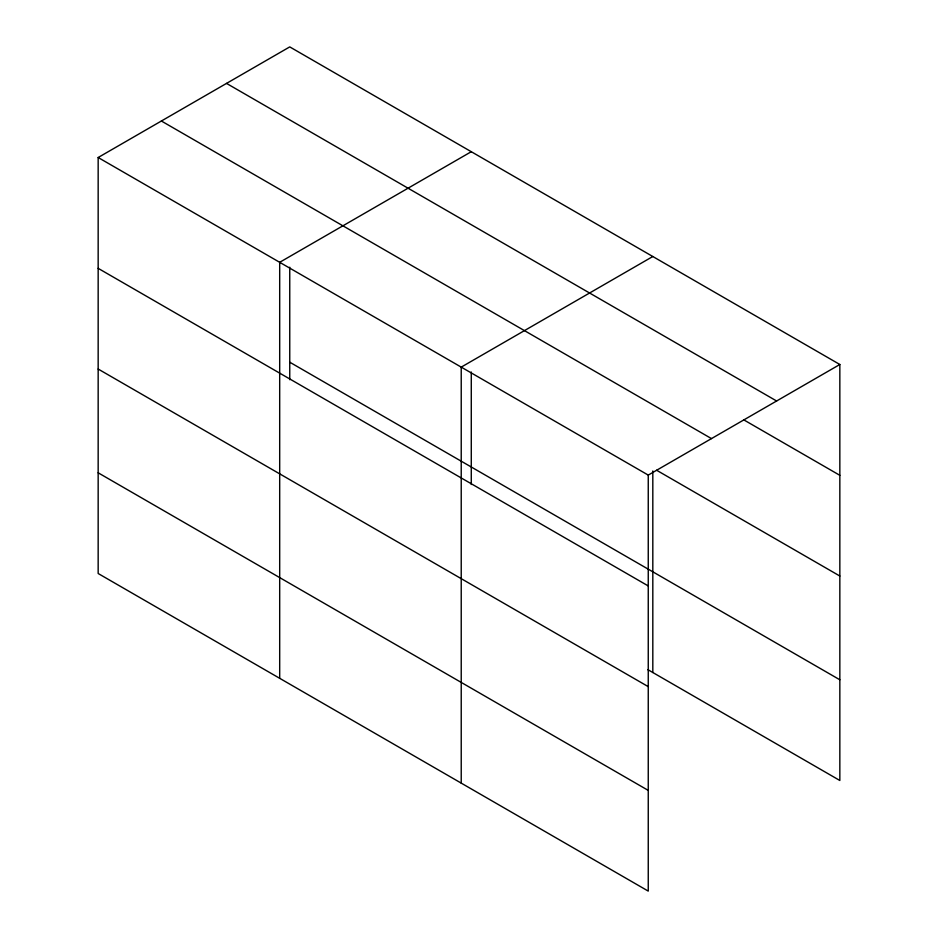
<?xml version="1.0" encoding="UTF-8"?>
<svg xmlns="http://www.w3.org/2000/svg" width="938" height="938" viewBox="0 0 938 938"><rect width="100%" height="100%" fill="white"/><g stroke="black" fill="none" stroke-linecap="round" stroke-linejoin="round"><path stroke-width="1.41" d="M98.162 157.514L648.252 475.097L648.252 891.1L98.162 573.505L98.162 157.514L289.748 46.9L839.838 364.495L839.838 780.486L647.759 669.591M471.275 151.71L279.688 262.312L279.688 678.315M652.813 256.508L461.226 367.121L461.226 783.124M648.252 475.097L839.838 364.495M226.527 83.4L776.617 400.995M743.799 419.872L839.838 475.32M161.383 121.014L711.473 438.597M656.6 470.231L839.838 576.026M289.748 362.197L839.838 679.78M98.162 268.338L648.252 585.933M98.162 369.044L648.252 686.639M98.162 472.799L648.252 790.394M652.813 470.97L652.813 672.511M471.275 372.011L471.275 484.512M289.748 267.201L289.748 379.702"/></g></svg>
